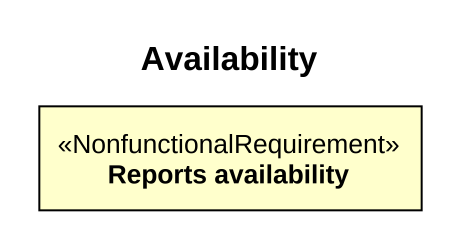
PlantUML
@startuml
title Availability
hide circle
hide empty members
class "Reports availability" as Reports_availability <<NonfunctionalRequirement>>
@enduml
